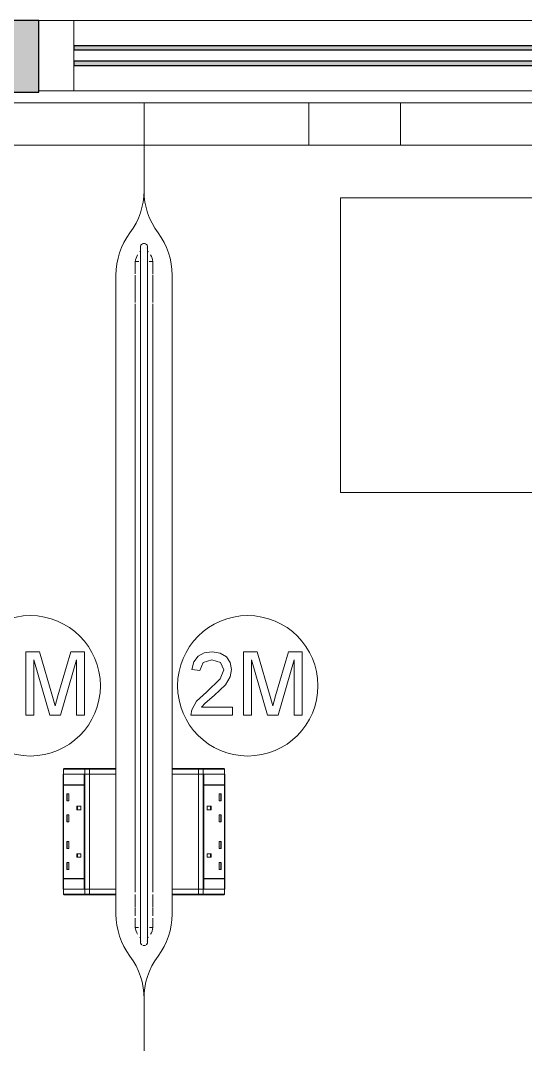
# Model space of a CAD drawing. Header units: millimetres. Extents: x 155927 to 326028, y -36033 to 97293.
# Drawn here: x 192425 to 193144, y 12149 to 13608 of the extents above; entities that cross this region are included whole.
import ezdxf

# ---------------------------------------------------------------- set-up
doc = ezdxf.new("R2010")
doc.units = ezdxf.units.MM
doc.header["$MEASUREMENT"] = 0
for name, color, linetype, lineweight in [('A-GLAZ-CURT', 7, 'CONTINUOUS', 9), ('A-GLAZ-CWMG', 7, 'CONTINUOUS', 9), ('A-WALL-PATT', 7, 'CONTINUOUS', 9), ('I-FURN', 8, 'CONTINUOUS', 9), ('I-WALL', 7, 'CONTINUOUS', 9)]:
    doc.layers.add(name, color=color, linetype=linetype, lineweight=lineweight)

msp = doc.modelspace()

# ---------------------------------------------------------------- hatches: boundary and pattern name
at = {"layer": 'A-GLAZ-CURT'}
h = msp.add_hatch(color=256, dxfattribs=at)
h.paths.add_polyline_path([(193312.5, 13543.6), (193350.8, 13543.6), (193350.8, 13549.6), (192500.8, 13549.6), (192500.8, 13543.6), (192706, 13543.6)], flags=0)
h.paths.add_polyline_path([(192500.8, 13565.6), (193350.8, 13565.6), (193350.8, 13571.6), (192500.8, 13571.6)], flags=0)
at = {"layer": 'A-WALL-PATT'}
h = msp.add_hatch(color=256, dxfattribs=at)
h.paths.add_polyline_path([(197800.8, 13505.6), (197800.8, 13607.6), (197546.1, 13607.6), (197546.1, 13505.6)], flags=0)
h.paths.add_polyline_path([(195150.8, 13505.6), (195450.8, 13505.6), (195450.8, 13607.6), (195150.8, 13607.6)], flags=0)
h.paths.add_polyline_path([(192358.5, 13505.6), (192450.8, 13505.6), (192450.8, 13607.6), (192150.8, 13607.6), (192150.8, 13505.6)], flags=0)
h.paths.add_polyline_path([(189800.8, 13505.6), (190055.5, 13505.6), (190055.5, 13607.6), (189800.8, 13607.6)], flags=0)

# ---------------------------------------------------------------- linework, layer by layer
at = {"layer": 'A-GLAZ-CURT', "lineweight": 30}
for p, q in [((193350.8, 13571.6), (192500.8, 13571.6)), ((192500.8, 13571.6), (192500.8, 13565.6)), ((192500.8, 13565.6), (193350.8, 13565.6)), ((193350.8, 13549.6), (192500.8, 13549.6)), ((192500.8, 13549.6), (192500.8, 13543.6)), ((192500.8, 13543.6), (193350.8, 13543.6))]:
    msp.add_line(p, q, dxfattribs=at)
at = {"layer": 'A-GLAZ-CWMG', "lineweight": 20, "extrusion": (0, 0, -1)}
for p, q in [((192500.8, 13607.6), (192450.8, 13607.6)), ((192450.8, 13607.6), (192450.8, 13507.6)), ((192500.8, 13507.6), (192500.8, 13607.6)), ((192450.8, 13507.6), (192500.8, 13507.6))]:
    msp.add_line(p, q, dxfattribs=at)
at = {"layer": 'A-GLAZ-CWMG'}
for p, q in [((192500.8, 13607.6), (193350.8, 13607.6)), ((192500.8, 13507.6), (193350.8, 13507.6))]:
    msp.add_line(p, q, dxfattribs=at)
at = {"layer": 'I-FURN'}
for p, q in [((192600.8, 13490.1), (191800.8, 13490.1)), ((191800.8, 13490.1), (192600.8, 13490.1)), ((193360.8, 13490.1), (191840.8, 13490.1)), ((192365.8, 13490.1), (192835.8, 13490.1)), ((192600.8, 13365.1), (192600.8, 13490.1)), ((192600.8, 13490.1), (192600.8, 13365.1)), ((193400.8, 13490.1), (192600.8, 13490.1)), ((192600.8, 13490.1), (192600.8, 13365.1)), ((192600.8, 13365.1), (192600.8, 13490.1)), ((192600.8, 13490.1), (193400.8, 13490.1)), ((192835.8, 13490.1), (192966.2, 13490.1)), ((192835.8, 13430.1), (192835.8, 13490.1)), ((192835.8, 13430.1), (192835.8, 13490.1)), ((192966.2, 13490.1), (193400.8, 13490.1)), ((192966.2, 13430.1), (192966.2, 13490.1)), ((192966.2, 13430.1), (192966.2, 13490.1)), ((191840.8, 13430.1), (193360.8, 13430.1)), ((192835.8, 13430.1), (192365.8, 13430.1)), ((192966.2, 13430.1), (192835.8, 13430.1)), ((193400.8, 13430.1), (192966.2, 13430.1)), ((193400.8, 13355.2), (192880.6, 13355.2)), ((192880.6, 13355.2), (192880.6, 12935.2)), ((192595.8, 13285.1), (192595.8, 13285)), ((192595.8, 13285), (192595.8, 13284.8)), ((192595.8, 13284.8), (192595.8, 13284.5)), ((192595.8, 13284.5), (192595.8, 13284)), ((192595.8, 13284), (192595.8, 13283.5)), ((192595.8, 13283.5), (192595.8, 13282.8)), ((192595.8, 13282.8), (192595.8, 13281.9)), ((192595.8, 13281.9), (192595.8, 13281)), ((192595.8, 13281), (192595.8, 13279.9)), ((192595.8, 13279.9), (192595.8, 13278.7)), ((192595.8, 13278.7), (192595.8, 13277.4)), ((192595.8, 13277.4), (192595.8, 13275.9)), ((192595.8, 13275.9), (192595.8, 13274.4)), ((192595.8, 13274.4), (192595.8, 13272.7)), ((192595.8, 13272.7), (192595.8, 13270.9)), ((192605.8, 13285), (192605.8, 13285.1)), ((192605.8, 13285.1), (192605.8, 13285.1)), ((192605.8, 13284.7), (192605.8, 13285)), ((192605.8, 13284.4), (192605.8, 13284.7)), ((192605.8, 13283.9), (192605.8, 13284.4)), ((192605.8, 13283.3), (192605.8, 13283.9)), ((192605.8, 13282.5), (192605.8, 13283.3)), ((192605.8, 13281.7), (192605.8, 13282.5)), ((192605.8, 13280.7), (192605.8, 13281.7)), ((192605.8, 13279.6), (192605.8, 13280.7)), ((192605.8, 13278.3), (192605.8, 13279.6)), ((192605.8, 13277), (192605.8, 13278.3)), ((192605.8, 13275.5), (192605.8, 13277)), ((192605.8, 13273.9), (192605.8, 13275.5)), ((192605.8, 13272.3), (192605.8, 13273.9)), ((192605.8, 13270.4), (192605.8, 13272.3)), ((192593.5, 13264.2), (192588.3, 13264.2)), ((192588.3, 13246.6), (192588.3, 13264.2)), ((192588.3, 13258.5), (192588.3, 13259.6)), ((192595.8, 13270.9), (192595.8, 13269.1)), ((192595.8, 13269.1), (192595.8, 13267.1)), ((192595.8, 13267.1), (192595.8, 13265)), ((192595.8, 13265), (192595.8, 13262.8)), ((192595.8, 13262.8), (192595.8, 13260.5)), ((192595.8, 13260.5), (192595.8, 13258.2)), ((192595.8, 13258.2), (192595.8, 13255.7)), ((192605.8, 13268.5), (192605.8, 13270.4)), ((192605.8, 13266.5), (192605.8, 13268.5)), ((192605.8, 13264.4), (192605.8, 13266.5)), ((192605.8, 13262.2), (192605.8, 13264.4)), ((192605.8, 13259.9), (192605.8, 13262.2)), ((192605.8, 13257.5), (192605.8, 13259.9)), ((192605.8, 13255), (192605.8, 13257.5)), ((192613.3, 13264.2), (192608.1, 13264.2)), ((192613.3, 13264.2), (192613.3, 13246.6)), ((192613.3, 13259.6), (192613.3, 13258.5)), ((192560.8, 12541.4), (192560.8, 13245.1)), ((192560.8, 13245.1), (192560.8, 12541.4)), ((192588.3, 13230.4), (192588.3, 13244.7)), ((192595.8, 13255.7), (192595.8, 13253.2)), ((192595.8, 13253.2), (192595.8, 13250.6)), ((192595.8, 13250.6), (192595.8, 13247.9)), ((192595.8, 13247.9), (192595.8, 13245.1)), ((192595.8, 13245.1), (192595.8, 13242.3)), ((192595.8, 13242.3), (192595.8, 13239.4)), ((192605.8, 13252.5), (192605.8, 13255)), ((192605.8, 13249.9), (192605.8, 13252.5)), ((192605.8, 13247.1), (192605.8, 13249.9)), ((192605.8, 13244.4), (192605.8, 13247.1)), ((192605.8, 13241.5), (192605.8, 13244.4)), ((192613.3, 13245.3), (192613.3, 13229.4)), ((192640.8, 13245.1), (192640.8, 12541.4)), ((192640.8, 12541.4), (192640.8, 13245.1)), ((192588.3, 13224.7), (192588.3, 13229.6)), ((192595.8, 13239.4), (192595.8, 13236.5)), ((192595.8, 13236.5), (192595.8, 13233.5)), ((192595.8, 13233.5), (192595.8, 13230.4)), ((192595.8, 13230.4), (192595.8, 13227.4)), ((192595.8, 13227.4), (192595.8, 13224.2)), ((192605.8, 13238.6), (192605.8, 13241.5)), ((192605.8, 13235.7), (192605.8, 13238.6)), ((192605.8, 13232.7), (192605.8, 13235.7)), ((192605.8, 13229.6), (192605.8, 13232.7)), ((192605.8, 13226.5), (192605.8, 13229.6)), ((192613.3, 13229.6), (192613.3, 13224.7)), ((192588.3, 13206.2), (192588.3, 13223.9)), ((192595.8, 13224.2), (192595.8, 13221.1)), ((192595.8, 13221.1), (192595.8, 13217.9)), ((192595.8, 13217.9), (192595.8, 13214.7)), ((192595.8, 13214.7), (192595.8, 13211.5)), ((192605.8, 13223.4), (192605.8, 13226.5)), ((192605.8, 13220.2), (192605.8, 13223.4)), ((192605.8, 13217.1), (192605.8, 13220.2)), ((192605.8, 13213.9), (192605.8, 13217.1)), ((192605.8, 13210.6), (192605.8, 13213.9)), ((192613.3, 13223.9), (192613.3, 13206.2)), ((192588.3, 12366), (192588.3, 13204.2)), ((192595.8, 13211.5), (192595.8, 13208.3)), ((192595.8, 13208.3), (192595.8, 13205)), ((192595.8, 13205), (192595.8, 13204.2)), ((192595.8, 13204.2), (192595.8, 12366)), ((192605.8, 13207.4), (192605.8, 13210.6)), ((192605.8, 13204.2), (192605.8, 13207.4)), ((192605.8, 12366), (192605.8, 13204.2)), ((192613.3, 13204.2), (192613.3, 12366)), ((192880.6, 12935.2), (193400.8, 12935.2)), ((192452, 12708.6), (192432.5, 12708.6)), ((192432.5, 12708.6), (192432.5, 12618.2)), ((192470.5, 12644.9), (192452, 12708.6)), ((192496.4, 12708.6), (192478.2, 12646)), ((192515.9, 12708.6), (192496.4, 12708.6)), ((192515.9, 12618.2), (192515.9, 12708.6)), ((192686.5, 12707), (192677.7, 12702.1)), ((192697.9, 12708.6), (192686.5, 12707)), ((192709.3, 12706.8), (192697.9, 12708.6)), ((192718.1, 12701.4), (192709.3, 12706.8)), ((192762, 12708.6), (192742.5, 12708.6)), ((192742.5, 12708.6), (192742.5, 12618.2)), ((192780.5, 12644.9), (192762, 12708.6)), ((192806.4, 12708.6), (192788.2, 12646)), ((192825.9, 12708.6), (192806.4, 12708.6)), ((192825.9, 12618.2), (192825.9, 12708.6)), ((192443.8, 12618.2), (192443.8, 12697.3)), ((192443.8, 12697.3), (192466.5, 12618.2)), ((192481.9, 12618.2), (192504.6, 12697.3)), ((192504.6, 12697.3), (192504.6, 12618.2)), ((192671.8, 12694.1), (192669.1, 12683.2)), ((192677.7, 12702.1), (192671.8, 12694.1)), ((192680.4, 12681.8), (192685.1, 12693.2)), ((192685.1, 12693.2), (192697.6, 12697.3)), ((192697.6, 12697.3), (192709.7, 12693.1)), ((192709.7, 12693.1), (192714.3, 12682.7)), ((192723.7, 12693.2), (192718.1, 12701.4)), ((192725.6, 12683.4), (192723.7, 12693.2)), ((192753.8, 12618.2), (192753.8, 12697.3)), ((192753.8, 12697.3), (192776.5, 12618.2)), ((192791.9, 12618.2), (192814.6, 12697.3)), ((192814.6, 12697.3), (192814.6, 12618.2)), ((192669.1, 12683.2), (192680.4, 12681.8)), ((192714.3, 12682.7), (192709.4, 12669.9)), ((192723.6, 12672.7), (192725.6, 12683.4)), ((192709.4, 12669.9), (192689.9, 12651.1)), ((192700.7, 12646.1), (192716.9, 12661.6)), ((192716.9, 12661.6), (192723.6, 12672.7)), ((192474.2, 12631.6), (192470.5, 12644.9)), ((192478.2, 12646), (192474.2, 12631.6)), ((192689.9, 12651.1), (192675.7, 12638)), ((192687.7, 12635.2), (192700.7, 12646.1)), ((192784.2, 12631.6), (192780.5, 12644.9)), ((192788.2, 12646), (192784.2, 12631.6)), ((192675.7, 12638), (192668.9, 12626)), ((192682.6, 12629.5), (192687.7, 12635.2)), ((192727, 12629.5), (192682.6, 12629.5)), ((192727, 12618.2), (192727, 12629.5)), ((192432.5, 12618.2), (192443.8, 12618.2)), ((192466.5, 12618.2), (192481.9, 12618.2)), ((192504.6, 12618.2), (192515.9, 12618.2)), ((192668.9, 12626), (192667.6, 12618.2)), ((192667.6, 12618.2), (192727, 12618.2)), ((192742.5, 12618.2), (192753.8, 12618.2)), ((192776.5, 12618.2), (192791.9, 12618.2)), ((192814.6, 12618.2), (192825.9, 12618.2)), ((192486.3, 12542.1), (192486.3, 12542.1)), ((192517.2, 12542.4), (192487, 12542.4)), ((192517.2, 12542.4), (192487, 12542.4)), ((192517.2, 12542.4), (192555.8, 12542.4)), ((192522.8, 12542.4), (192517.2, 12542.4)), ((192559.8, 12542.4), (192522.8, 12542.4)), ((192555.8, 12542.4), (192555.8, 12541.4)), ((192555.8, 12542.4), (192559.8, 12542.4)), ((192645.8, 12542.4), (192641.8, 12542.4)), ((192641.8, 12542.4), (192678.8, 12542.4)), ((192645.8, 12542.4), (192645.8, 12541.4)), ((192684.4, 12542.4), (192645.8, 12542.4)), ((192678.8, 12542.4), (192684.4, 12542.4)), ((192684.4, 12542.4), (192714.6, 12542.4)), ((192684.4, 12542.4), (192714.6, 12542.4)), ((192715.3, 12542.1), (192715.3, 12542.1)), ((192485.8, 12519.3), (192485.8, 12534.3)), ((192485.8, 12534.3), (192515.6, 12534.3)), ((192486, 12541.4), (192486, 12534.4)), ((192486, 12541.4), (192486.2, 12541.4)), ((192486, 12541.4), (192486, 12534.4)), ((192486, 12534.4), (192486, 12541.4)), ((192486, 12534.4), (192486.2, 12534.4)), ((192486, 12534.3), (192486, 12370.4)), ((192486.2, 12541.4), (192516.4, 12541.4)), ((192486.2, 12541.4), (192486.2, 12534.4)), ((192486.2, 12534.4), (192516.4, 12534.4)), ((192515.6, 12534.3), (192515.6, 12519.3)), ((192515.8, 12519.3), (192515.8, 12534.3)), ((192515.8, 12534.3), (192516.4, 12534.3)), ((192516.4, 12541.4), (192523.3, 12541.4)), ((192516.4, 12541.4), (192516.4, 12534.4)), ((192516.4, 12534.4), (192523.3, 12534.4)), ((192523.3, 12534.3), (192516.4, 12534.3)), ((192516.4, 12534.3), (192516.4, 12370.4)), ((192523.3, 12541.4), (192560.8, 12541.4)), ((192523.3, 12541.4), (192523.3, 12534.4)), ((192523.3, 12534.4), (192560.8, 12534.4)), ((192560.8, 12534.3), (192523.3, 12534.3)), ((192523.3, 12534.3), (192523.3, 12370.4)), ((192560.8, 12534.4), (192560.8, 12541.4)), ((192560.8, 12541.4), (192560.8, 12534.4)), ((192560.8, 12370.4), (192560.8, 12534.3)), ((192560.8, 12534.3), (192560.8, 12370.4)), ((192640.8, 12534.4), (192640.8, 12541.4)), ((192678.3, 12541.4), (192640.8, 12541.4)), ((192640.8, 12541.4), (192640.8, 12534.4)), ((192678.3, 12534.4), (192640.8, 12534.4)), ((192640.8, 12370.4), (192640.8, 12534.3)), ((192640.8, 12534.3), (192640.8, 12370.4)), ((192640.8, 12534.3), (192678.3, 12534.3)), ((192685.2, 12541.4), (192678.3, 12541.4)), ((192678.3, 12541.4), (192678.3, 12534.4)), ((192685.2, 12534.4), (192678.3, 12534.4)), ((192678.3, 12534.3), (192678.3, 12370.4)), ((192678.3, 12534.3), (192685.2, 12534.3)), ((192715.5, 12541.4), (192685.2, 12541.4)), ((192685.2, 12541.4), (192685.2, 12534.4)), ((192715.5, 12534.4), (192685.2, 12534.4)), ((192685.2, 12534.3), (192685.2, 12370.4)), ((192685.8, 12534.3), (192685.2, 12534.3)), ((192685.8, 12519.3), (192685.8, 12534.3)), ((192686, 12534.3), (192686, 12519.3)), ((192715.8, 12534.3), (192686, 12534.3)), ((192715.6, 12541.4), (192715.5, 12541.4)), ((192715.5, 12541.4), (192715.5, 12534.4)), ((192715.6, 12534.4), (192715.5, 12534.4)), ((192715.6, 12541.4), (192715.6, 12534.4)), ((192715.6, 12541.4), (192715.6, 12534.4)), ((192715.6, 12534.4), (192715.6, 12541.4)), ((192715.6, 12534.3), (192715.6, 12370.4)), ((192715.8, 12519.3), (192715.8, 12534.3)), ((192515.6, 12519.3), (192485.8, 12519.3)), ((192485.8, 12518.8), (192515.6, 12518.8)), ((192485.8, 12385.8), (192485.8, 12518.8)), ((192486.2, 12518.8), (192486.2, 12519.3)), ((192515.6, 12518.8), (192515.6, 12385.8)), ((192515.8, 12385.8), (192515.8, 12518.8)), ((192685.8, 12385.8), (192685.8, 12518.8)), ((192686, 12519.3), (192715.8, 12519.3)), ((192686, 12518.8), (192686, 12385.8)), ((192715.8, 12518.8), (192686, 12518.8)), ((192715.5, 12518.8), (192715.5, 12519.3)), ((192715.8, 12385.8), (192715.8, 12518.8)), ((192490.8, 12506.2), (192490.8, 12496.2)), ((192490.8, 12506.2), (192493.7, 12506.2)), ((192491.5, 12506.2), (192491.5, 12496.2)), ((192493.7, 12506.2), (192493.7, 12496.2)), ((192710.8, 12506.2), (192708, 12506.2)), ((192708, 12506.2), (192708, 12496.2)), ((192710.1, 12506.2), (192710.1, 12496.2)), ((192710.8, 12506.2), (192710.8, 12496.2)), ((192490.8, 12496.2), (192493.7, 12496.2)), ((192505.1, 12488.7), (192505.1, 12483.7)), ((192510.9, 12488.7), (192505.1, 12488.7)), ((192505.1, 12483.7), (192510.9, 12483.7)), ((192505.9, 12488.7), (192505.9, 12483.7)), ((192510.9, 12483.7), (192510.9, 12488.7)), ((192690.7, 12483.7), (192690.7, 12488.7)), ((192690.7, 12488.7), (192696.5, 12488.7)), ((192696.5, 12483.7), (192690.7, 12483.7)), ((192695.7, 12488.7), (192695.7, 12483.7)), ((192696.5, 12488.7), (192696.5, 12483.7)), ((192710.8, 12496.2), (192708, 12496.2)), ((192490.8, 12476.2), (192490.8, 12466.2)), ((192490.8, 12476.2), (192493.7, 12476.2)), ((192491.5, 12476.2), (192491.5, 12466.2)), ((192493.7, 12476.2), (192493.7, 12466.2)), ((192710.8, 12476.2), (192708, 12476.2)), ((192708, 12476.2), (192708, 12466.2)), ((192710.1, 12476.2), (192710.1, 12466.2)), ((192710.8, 12476.2), (192710.8, 12466.2)), ((192490.8, 12466.2), (192493.7, 12466.2)), ((192710.8, 12466.2), (192708, 12466.2)), ((192490.8, 12438.4), (192490.8, 12428.4)), ((192490.8, 12438.4), (192493.7, 12438.4)), ((192490.8, 12428.4), (192493.7, 12428.4)), ((192491.5, 12438.4), (192491.5, 12428.4)), ((192493.7, 12438.4), (192493.7, 12428.4)), ((192710.8, 12438.4), (192708, 12438.4)), ((192708, 12438.4), (192708, 12428.4)), ((192710.8, 12428.4), (192708, 12428.4)), ((192710.1, 12438.4), (192710.1, 12428.4)), ((192710.8, 12438.4), (192710.8, 12428.4)), ((192505.1, 12420.9), (192505.1, 12415.9)), ((192505.1, 12420.9), (192510.9, 12420.9)), ((192505.1, 12415.9), (192510.9, 12415.9)), ((192505.9, 12420.9), (192505.9, 12415.9)), ((192510.9, 12420.9), (192510.9, 12415.9)), ((192696.5, 12420.9), (192690.7, 12420.9)), ((192690.7, 12420.9), (192690.7, 12415.9)), ((192696.5, 12415.9), (192690.7, 12415.9)), ((192695.7, 12420.9), (192695.7, 12415.9)), ((192696.5, 12420.9), (192696.5, 12415.9)), ((192490.8, 12408.4), (192490.8, 12398.4)), ((192490.8, 12408.4), (192493.7, 12408.4)), ((192490.8, 12398.4), (192493.7, 12398.4)), ((192491.5, 12408.4), (192491.5, 12398.4)), ((192493.7, 12408.4), (192493.7, 12398.4)), ((192710.8, 12408.4), (192708, 12408.4)), ((192708, 12408.4), (192708, 12398.4)), ((192710.8, 12398.4), (192708, 12398.4)), ((192710.1, 12408.4), (192710.1, 12398.4)), ((192710.8, 12408.4), (192710.8, 12398.4)), ((192485.8, 12385.8), (192515.6, 12385.8)), ((192485.8, 12385.3), (192515.6, 12385.3)), ((192485.8, 12370.3), (192485.8, 12385.3)), ((192486.2, 12385.3), (192486.2, 12385.8)), ((192515.6, 12385.3), (192515.6, 12370.3)), ((192515.8, 12370.4), (192515.8, 12385.3)), ((192685.8, 12370.4), (192685.8, 12385.3)), ((192715.8, 12385.8), (192686, 12385.8)), ((192686, 12385.3), (192686, 12370.3)), ((192715.8, 12385.3), (192686, 12385.3)), ((192715.5, 12385.3), (192715.5, 12385.8)), ((192715.8, 12370.3), (192715.8, 12385.3)), ((192515.6, 12370.3), (192485.8, 12370.3)), ((192486, 12370.3), (192486, 12363.3)), ((192486.2, 12370.3), (192486, 12370.3)), ((192486, 12370.3), (192486, 12363.3)), ((192486, 12370.3), (192486, 12363.3)), ((192486.2, 12363.3), (192486.2, 12370.3)), ((192516.4, 12370.3), (192486.2, 12370.3)), ((192515.6, 12370.3), (192518.1, 12370.3)), ((192516.4, 12370.4), (192515.8, 12370.4)), ((192516.4, 12370.4), (192523.3, 12370.4)), ((192516.4, 12363.3), (192516.4, 12370.3)), ((192523.3, 12370.3), (192516.4, 12370.3)), ((192523.3, 12370.4), (192560.8, 12370.4)), ((192523.3, 12363.3), (192523.3, 12370.3)), ((192560.8, 12370.3), (192523.3, 12370.3)), ((192560.8, 12363.3), (192560.8, 12370.3)), ((192560.8, 12363.3), (192560.8, 12370.3)), ((192678.3, 12370.4), (192640.8, 12370.4)), ((192640.8, 12363.3), (192640.8, 12370.3)), ((192640.8, 12363.3), (192640.8, 12370.3)), ((192640.8, 12370.3), (192678.3, 12370.3)), ((192685.2, 12370.4), (192678.3, 12370.4)), ((192678.3, 12363.3), (192678.3, 12370.3)), ((192678.3, 12370.3), (192685.2, 12370.3)), ((192686, 12370.3), (192683.6, 12370.3)), ((192685.2, 12370.4), (192685.8, 12370.4)), ((192685.2, 12363.3), (192685.2, 12370.3)), ((192685.2, 12370.3), (192715.5, 12370.3)), ((192686, 12370.3), (192715.8, 12370.3)), ((192715.5, 12363.3), (192715.5, 12370.3)), ((192715.5, 12370.3), (192715.6, 12370.3)), ((192715.6, 12370.3), (192715.6, 12363.3)), ((192715.6, 12370.3), (192715.6, 12363.3)), ((192715.6, 12370.3), (192715.6, 12363.3)), ((192486.2, 12363.3), (192486, 12363.3)), ((192516.4, 12363.3), (192486.2, 12363.3)), ((192486.3, 12362.5), (192486.3, 12362.5)), ((192487, 12362.3), (192517.2, 12362.3)), ((192487, 12362.3), (192517.2, 12362.3)), ((192523.3, 12363.3), (192516.4, 12363.3)), ((192555.8, 12362.3), (192517.2, 12362.3)), ((192517.2, 12362.3), (192522.8, 12362.3)), ((192522.8, 12362.3), (192559.8, 12362.3)), ((192560.8, 12363.3), (192523.3, 12363.3)), ((192555.8, 12363.3), (192555.8, 12362.3)), ((192559.8, 12362.3), (192555.8, 12362.3)), ((192559.8, 12362.3), (192559.8, 12362.3)), ((192560.8, 12335.1), (192560.8, 12363.3)), ((192560.8, 12363.3), (192560.8, 12335.1)), ((192588.3, 12349.8), (192588.3, 12363)), ((192595.8, 12366), (192595.8, 12363.2)), ((192595.8, 12363.2), (192595.8, 12360.3)), ((192595.8, 12360.3), (192595.8, 12357.5)), ((192595.8, 12357.5), (192595.8, 12354.7)), ((192595.8, 12354.7), (192595.8, 12351.9)), ((192605.8, 12365.2), (192605.8, 12366)), ((192605.8, 12362.4), (192605.8, 12365.2)), ((192605.8, 12359.6), (192605.8, 12362.4)), ((192605.8, 12356.7), (192605.8, 12359.6)), ((192605.8, 12353.9), (192605.8, 12356.7)), ((192605.8, 12351.2), (192605.8, 12353.9)), ((192613.3, 12363), (192613.3, 12349.8)), ((192640.8, 12363.3), (192640.8, 12335.1)), ((192640.8, 12335.1), (192640.8, 12363.3)), ((192640.8, 12363.3), (192678.3, 12363.3)), ((192641.8, 12362.3), (192641.8, 12362.3)), ((192678.8, 12362.3), (192641.8, 12362.3)), ((192641.8, 12362.3), (192645.8, 12362.3)), ((192645.8, 12363.3), (192645.8, 12362.3)), ((192645.8, 12362.3), (192684.4, 12362.3)), ((192678.3, 12363.3), (192685.2, 12363.3)), ((192684.4, 12362.3), (192678.8, 12362.3)), ((192714.6, 12362.3), (192684.4, 12362.3)), ((192714.6, 12362.3), (192684.4, 12362.3)), ((192685.2, 12363.3), (192715.5, 12363.3)), ((192715.3, 12362.5), (192715.3, 12362.5)), ((192715.5, 12363.3), (192715.6, 12363.3)), ((192588.3, 12344.8), (192588.3, 12348.9)), ((192588.3, 12332.6), (192588.3, 12344.1)), ((192595.8, 12351.9), (192595.8, 12349.1)), ((192595.8, 12349.1), (192595.8, 12346.4)), ((192595.8, 12346.4), (192595.8, 12343.7)), ((192595.8, 12343.7), (192595.8, 12341)), ((192595.8, 12341), (192595.8, 12338.4)), ((192595.8, 12338.4), (192595.8, 12335.8)), ((192605.8, 12348.4), (192605.8, 12351.2)), ((192605.8, 12345.7), (192605.8, 12348.4)), ((192605.8, 12343), (192605.8, 12345.7)), ((192605.8, 12340.3), (192605.8, 12343)), ((192605.8, 12337.7), (192605.8, 12340.3)), ((192613.3, 12348.9), (192613.3, 12344.8)), ((192613.3, 12344.1), (192613.3, 12332.6)), ((192588.3, 12321), (192588.3, 12329)), ((192595.8, 12335.8), (192595.8, 12333.2)), ((192595.8, 12333.2), (192595.8, 12330.8)), ((192595.8, 12330.8), (192595.8, 12328.3)), ((192595.8, 12328.3), (192595.8, 12326)), ((192595.8, 12326), (192595.8, 12323.6)), ((192595.8, 12323.6), (192595.8, 12321.4)), ((192605.8, 12335.1), (192605.8, 12337.7)), ((192605.8, 12332.6), (192605.8, 12335.1)), ((192605.8, 12330.1), (192605.8, 12332.6)), ((192605.8, 12327.7), (192605.8, 12330.1)), ((192605.8, 12325.3), (192605.8, 12327.7)), ((192605.8, 12323), (192605.8, 12325.3)), ((192613.3, 12329), (192613.3, 12321)), ((192588.3, 12319.8), (192588.3, 12320.7)), ((192588.3, 12316), (192588.3, 12319.4)), ((192588.3, 12316), (192592.9, 12316)), ((192595.8, 12321.4), (192595.8, 12319.2)), ((192595.8, 12319.2), (192595.8, 12317.1)), ((192595.8, 12317.1), (192595.8, 12315.1)), ((192595.8, 12315.1), (192595.8, 12313.2)), ((192595.8, 12313.2), (192595.8, 12311.3)), ((192595.8, 12311.3), (192595.8, 12309.6)), ((192595.8, 12309.6), (192595.8, 12307.9)), ((192605.8, 12320.8), (192605.8, 12323)), ((192605.8, 12318.7), (192605.8, 12320.8)), ((192605.8, 12316.6), (192605.8, 12318.7)), ((192605.8, 12314.6), (192605.8, 12316.6)), ((192605.8, 12312.7), (192605.8, 12314.6)), ((192605.8, 12310.9), (192605.8, 12312.7)), ((192605.8, 12309.1), (192605.8, 12310.9)), ((192605.8, 12307.5), (192605.8, 12309.1)), ((192608.8, 12316), (192613.3, 12316)), ((192613.3, 12320.7), (192613.3, 12319.8)), ((192613.3, 12319.4), (192613.3, 12316)), ((192595.8, 12307.9), (192595.8, 12306.3)), ((192595.8, 12306.3), (192595.8, 12304.8)), ((192595.8, 12304.8), (192595.8, 12303.4)), ((192595.8, 12303.4), (192595.8, 12302.2)), ((192595.8, 12302.2), (192595.8, 12301)), ((192595.8, 12301), (192595.8, 12299.9)), ((192595.8, 12299.9), (192595.8, 12298.9)), ((192595.8, 12298.9), (192595.8, 12298.1)), ((192595.8, 12298.1), (192595.8, 12297.3)), ((192595.8, 12297.3), (192595.8, 12296.6)), ((192595.8, 12296.6), (192595.8, 12296.1)), ((192595.8, 12296.1), (192595.8, 12295.7)), ((192595.8, 12295.7), (192595.8, 12295.4)), ((192595.8, 12295.4), (192595.8, 12295.2)), ((192595.8, 12295.2), (192595.8, 12295.1)), ((192595.8, 12295.1), (192595.8, 12295.1)), ((192605.8, 12305.9), (192605.8, 12307.5)), ((192605.8, 12304.5), (192605.8, 12305.9)), ((192605.8, 12303.1), (192605.8, 12304.5)), ((192605.8, 12301.8), (192605.8, 12303.1)), ((192605.8, 12300.7), (192605.8, 12301.8)), ((192605.8, 12299.6), (192605.8, 12300.7)), ((192605.8, 12298.7), (192605.8, 12299.6)), ((192605.8, 12297.8), (192605.8, 12298.7)), ((192605.8, 12297.1), (192605.8, 12297.8)), ((192605.8, 12296.5), (192605.8, 12297.1)), ((192605.8, 12296), (192605.8, 12296.5)), ((192605.8, 12295.6), (192605.8, 12296)), ((192605.8, 12295.3), (192605.8, 12295.6)), ((192605.8, 12295.1), (192605.8, 12295.3)), ((192605.8, 12295.1), (192605.8, 12295.1)), ((192600.8, 12090.1), (192600.8, 12214)), ((192600.8, 12214), (192600.8, 12090.1)), ((192600.8, 12214), (192600.8, 12090.1)), ((192600.8, 12090.1), (192600.8, 12214))]:
    msp.add_line(p, q, dxfattribs=at)
at = {"layer": 'I-FURN', "flags": 128}
for points in [[(192522.8, 12542.4), (192522.7, 12542.4), (192522.5, 12542.4), (192522.4, 12542.4), (192522.2, 12542.4), (192522.1, 12542.4), (192521.9, 12542.4), (192521.8, 12542.4), (192521.6, 12542.4), (192521.5, 12542.4), (192521.3, 12542.4), (192521.2, 12542.4), (192521, 12542.4), (192520.8, 12542.4), (192520.7, 12542.4), (192520.5, 12542.4), (192520.4, 12542.4), (192520.2, 12542.4), (192520, 12542.4), (192519.9, 12542.4), (192519.7, 12542.4), (192519.6, 12542.4), (192519.4, 12542.4), (192519.3, 12542.4), (192519.1, 12542.4), (192519, 12542.4), (192518.8, 12542.4), (192518.7, 12542.4), (192518.5, 12542.4), (192518.4, 12542.4), (192518.3, 12542.4), (192518.1, 12542.4), (192518, 12542.4), (192517.9, 12542.4), (192517.8, 12542.4), (192517.7, 12542.4), (192517.5, 12542.4), (192517.4, 12542.4), (192517.3, 12542.4), (192517.2, 12542.4)], [(192559.8, 12542.4), (192559.5, 12542.4), (192559.1, 12542.4), (192558.6, 12542.4), (192557.9, 12542.4), (192557.1, 12542.4), (192556.1, 12542.4), (192555, 12542.4), (192553.8, 12542.4), (192552.5, 12542.4), (192551, 12542.4), (192549.5, 12542.4), (192547.8, 12542.4), (192545.9, 12542.4), (192544, 12542.4), (192542, 12542.4), (192539.8, 12542.4), (192537.5, 12542.4), (192535.2, 12542.4), (192532.7, 12542.4), (192530.2, 12542.4), (192527.6, 12542.4), (192524.8, 12542.4), (192522.8, 12542.4)], [(192555.8, 12542.4), (192556, 12542.4), (192556.1, 12542.4), (192556.3, 12542.4), (192556.5, 12542.4), (192556.6, 12542.4), (192556.8, 12542.4), (192556.9, 12542.4), (192557.1, 12542.4), (192557.2, 12542.4), (192557.4, 12542.4), (192557.5, 12542.4), (192557.7, 12542.4), (192557.8, 12542.4), (192557.9, 12542.4), (192558.1, 12542.4), (192558.2, 12542.4), (192558.3, 12542.4), (192558.5, 12542.4), (192558.6, 12542.4), (192558.7, 12542.4), (192558.8, 12542.4), (192558.9, 12542.4), (192559, 12542.4), (192559.1, 12542.4), (192559.2, 12542.4), (192559.3, 12542.4), (192559.3, 12542.4), (192559.4, 12542.4), (192559.5, 12542.4), (192559.5, 12542.4), (192559.6, 12542.4), (192559.6, 12542.4), (192559.7, 12542.4), (192559.7, 12542.4), (192559.8, 12542.4), (192559.8, 12542.4), (192559.8, 12542.4), (192559.8, 12542.4), (192559.8, 12542.4)], [(192559.8, 12542.4), (192559.9, 12542.4), (192559.9, 12542.4), (192559.9, 12542.4), (192560, 12542.4), (192560, 12542.4), (192560.1, 12542.3), (192560.1, 12542.3), (192560.1, 12542.3), (192560.2, 12542.3), (192560.2, 12542.3), (192560.2, 12542.3), (192560.3, 12542.3), (192560.3, 12542.2), (192560.3, 12542.2), (192560.4, 12542.2), (192560.4, 12542.2), (192560.4, 12542.2), (192560.5, 12542.1), (192560.5, 12542.1), (192560.5, 12542.1), (192560.6, 12542), (192560.6, 12542), (192560.6, 12542), (192560.6, 12542), (192560.7, 12541.9), (192560.7, 12541.9), (192560.7, 12541.8), (192560.7, 12541.8), (192560.7, 12541.8), (192560.7, 12541.7), (192560.8, 12541.7), (192560.8, 12541.7), (192560.8, 12541.6), (192560.8, 12541.6), (192560.8, 12541.5), (192560.8, 12541.5), (192560.8, 12541.5), (192560.8, 12541.4), (192560.8, 12541.4), (192560.8, 12541.4)], [(192559.8, 12542.4), (192559.8, 12542.4), (192559.8, 12542.4)], [(192641.8, 12542.4), (192641.8, 12542.4), (192641.7, 12542.4), (192641.7, 12542.4), (192641.6, 12542.4), (192641.6, 12542.4), (192641.6, 12542.3), (192641.5, 12542.3), (192641.5, 12542.3), (192641.4, 12542.3), (192641.4, 12542.3), (192641.4, 12542.3), (192641.3, 12542.3), (192641.3, 12542.2), (192641.3, 12542.2), (192641.2, 12542.2), (192641.2, 12542.2), (192641.2, 12542.2), (192641.1, 12542.1), (192641.1, 12542.1), (192641.1, 12542.1), (192641.1, 12542), (192641, 12542), (192641, 12542), (192641, 12542), (192641, 12541.9), (192640.9, 12541.9), (192640.9, 12541.8), (192640.9, 12541.8), (192640.9, 12541.8), (192640.9, 12541.7), (192640.9, 12541.7), (192640.8, 12541.7), (192640.8, 12541.6), (192640.8, 12541.6), (192640.8, 12541.5), (192640.8, 12541.5), (192640.8, 12541.5), (192640.8, 12541.4), (192640.8, 12541.4), (192640.8, 12541.4)], [(192645.8, 12542.4), (192645.6, 12542.4), (192645.5, 12542.4), (192645.3, 12542.4), (192645.2, 12542.4), (192645, 12542.4), (192644.8, 12542.4), (192644.7, 12542.4), (192644.5, 12542.4), (192644.4, 12542.4), (192644.2, 12542.4), (192644.1, 12542.4), (192644, 12542.4), (192643.8, 12542.4), (192643.7, 12542.4), (192643.5, 12542.4), (192643.4, 12542.4), (192643.3, 12542.4), (192643.2, 12542.4), (192643, 12542.4), (192642.9, 12542.4), (192642.8, 12542.4), (192642.7, 12542.4), (192642.6, 12542.4), (192642.5, 12542.4), (192642.4, 12542.4), (192642.3, 12542.4), (192642.3, 12542.4), (192642.2, 12542.4), (192642.1, 12542.4), (192642.1, 12542.4), (192642, 12542.4), (192642, 12542.4), (192641.9, 12542.4), (192641.9, 12542.4), (192641.9, 12542.4), (192641.8, 12542.4), (192641.8, 12542.4), (192641.8, 12542.4), (192641.8, 12542.4)], [(192641.8, 12542.4), (192641.8, 12542.4), (192641.8, 12542.4)], [(192641.8, 12542.4), (192642.1, 12542.4), (192642.5, 12542.4), (192643, 12542.4), (192643.7, 12542.4), (192644.5, 12542.4), (192645.5, 12542.4), (192646.6, 12542.4), (192647.8, 12542.4), (192649.1, 12542.4), (192650.6, 12542.4), (192652.2, 12542.4), (192653.9, 12542.4), (192655.7, 12542.4), (192657.6, 12542.4), (192659.7, 12542.4), (192661.8, 12542.4), (192664.1, 12542.4), (192666.4, 12542.4), (192668.9, 12542.4), (192671.4, 12542.4), (192674.1, 12542.4), (192676.8, 12542.4), (192678.8, 12542.4)], [(192678.8, 12542.4), (192679, 12542.4), (192679.1, 12542.4), (192679.2, 12542.4), (192679.4, 12542.4), (192679.5, 12542.4), (192679.7, 12542.4), (192679.8, 12542.4), (192680, 12542.4), (192680.1, 12542.4), (192680.3, 12542.4), (192680.5, 12542.4), (192680.6, 12542.4), (192680.8, 12542.4), (192680.9, 12542.4), (192681.1, 12542.4), (192681.2, 12542.4), (192681.4, 12542.4), (192681.6, 12542.4), (192681.7, 12542.4), (192681.9, 12542.4), (192682, 12542.4), (192682.2, 12542.4), (192682.3, 12542.4), (192682.5, 12542.4), (192682.6, 12542.4), (192682.8, 12542.4), (192682.9, 12542.4), (192683.1, 12542.4), (192683.2, 12542.4), (192683.3, 12542.4), (192683.5, 12542.4), (192683.6, 12542.4), (192683.7, 12542.4), (192683.8, 12542.4), (192684, 12542.4), (192684.1, 12542.4), (192684.2, 12542.4), (192684.3, 12542.4), (192684.4, 12542.4)], [(192486, 12541.4), (192486, 12541.4), (192486, 12541.5), (192486, 12541.5), (192486, 12541.5), (192486, 12541.6), (192486, 12541.6), (192486, 12541.7), (192486, 12541.7), (192486, 12541.7), (192486, 12541.8), (192486.1, 12541.8), (192486.1, 12541.8), (192486.1, 12541.9)], [(192715.6, 12541.4), (192715.6, 12541.4), (192715.6, 12541.5), (192715.6, 12541.5), (192715.6, 12541.5), (192715.6, 12541.6), (192715.6, 12541.6), (192715.6, 12541.7), (192715.6, 12541.7), (192715.6, 12541.7), (192715.6, 12541.8), (192715.5, 12541.8), (192715.5, 12541.8), (192715.5, 12541.9)], [(192486.1, 12362.7), (192486.1, 12362.8), (192486.1, 12362.8), (192486.1, 12362.9), (192486, 12362.9), (192486, 12362.9), (192486, 12363), (192486, 12363), (192486, 12363), (192486, 12363.1), (192486, 12363.1), (192486, 12363.2), (192486, 12363.2), (192486, 12363.2), (192486, 12363.3)], [(192517.2, 12362.3), (192517.3, 12362.3), (192517.4, 12362.3), (192517.5, 12362.3), (192517.7, 12362.3), (192517.8, 12362.3), (192517.9, 12362.3), (192518, 12362.3), (192518.1, 12362.3), (192518.3, 12362.3), (192518.4, 12362.3), (192518.5, 12362.3), (192518.7, 12362.3), (192518.8, 12362.3), (192519, 12362.3), (192519.1, 12362.3), (192519.3, 12362.3), (192519.4, 12362.3), (192519.6, 12362.3), (192519.7, 12362.3), (192519.9, 12362.3), (192520, 12362.3), (192520.2, 12362.3), (192520.4, 12362.3), (192520.5, 12362.3), (192520.7, 12362.3), (192520.8, 12362.3), (192521, 12362.3), (192521.2, 12362.3), (192521.3, 12362.3), (192521.5, 12362.3), (192521.6, 12362.3), (192521.8, 12362.3), (192521.9, 12362.3), (192522.1, 12362.3), (192522.2, 12362.3), (192522.4, 12362.3), (192522.5, 12362.3), (192522.7, 12362.3), (192522.8, 12362.3)], [(192522.8, 12362.3), (192525.6, 12362.3), (192528.3, 12362.3), (192530.9, 12362.3), (192533.4, 12362.3), (192535.8, 12362.3), (192538.2, 12362.3), (192540.4, 12362.3), (192542.5, 12362.3), (192544.5, 12362.3), (192546.4, 12362.3), (192548.2, 12362.3), (192549.9, 12362.3), (192551.4, 12362.3), (192552.9, 12362.3), (192554.2, 12362.3), (192555.3, 12362.3), (192556.4, 12362.3), (192557.3, 12362.3), (192558.1, 12362.3), (192558.7, 12362.3), (192559.2, 12362.3), (192559.6, 12362.3), (192559.8, 12362.3)], [(192559.8, 12362.3), (192559.8, 12362.3), (192559.8, 12362.3), (192559.8, 12362.3), (192559.8, 12362.3), (192559.7, 12362.3), (192559.7, 12362.3), (192559.7, 12362.3), (192559.6, 12362.3), (192559.6, 12362.3), (192559.5, 12362.3), (192559.4, 12362.3), (192559.4, 12362.3), (192559.3, 12362.3), (192559.2, 12362.3), (192559.1, 12362.3), (192559, 12362.3), (192558.9, 12362.3), (192558.8, 12362.3), (192558.7, 12362.3), (192558.6, 12362.3), (192558.5, 12362.3), (192558.4, 12362.3), (192558.2, 12362.3), (192558.1, 12362.3), (192558, 12362.3), (192557.8, 12362.3), (192557.7, 12362.3), (192557.6, 12362.3), (192557.4, 12362.3), (192557.3, 12362.3), (192557.1, 12362.3), (192557, 12362.3), (192556.8, 12362.3), (192556.7, 12362.3), (192556.5, 12362.3), (192556.3, 12362.3), (192556.2, 12362.3), (192556, 12362.3), (192555.9, 12362.3), (192555.8, 12362.3)], [(192560.8, 12363.3), (192560.8, 12363.2), (192560.8, 12363.2), (192560.8, 12363.1), (192560.8, 12363.1), (192560.8, 12363.1), (192560.8, 12363), (192560.8, 12363), (192560.8, 12362.9), (192560.8, 12362.9), (192560.7, 12362.9), (192560.7, 12362.8), (192560.7, 12362.8), (192560.7, 12362.8), (192560.7, 12362.7), (192560.6, 12362.7), (192560.6, 12362.7), (192560.6, 12362.6), (192560.6, 12362.6), (192560.5, 12362.6), (192560.5, 12362.5), (192560.5, 12362.5), (192560.5, 12362.5), (192560.4, 12362.5), (192560.4, 12362.4), (192560.4, 12362.4), (192560.3, 12362.4), (192560.3, 12362.4), (192560.3, 12362.4), (192560.2, 12362.3), (192560.2, 12362.3), (192560.1, 12362.3), (192560.1, 12362.3), (192560.1, 12362.3), (192560, 12362.3), (192560, 12362.3), (192559.9, 12362.3), (192559.9, 12362.3), (192559.9, 12362.3), (192559.8, 12362.3), (192559.8, 12362.3)], [(192640.8, 12363.3), (192640.8, 12363.2), (192640.8, 12363.2), (192640.8, 12363.1), (192640.8, 12363.1), (192640.8, 12363.1), (192640.8, 12363), (192640.8, 12363), (192640.8, 12362.9), (192640.9, 12362.9), (192640.9, 12362.9), (192640.9, 12362.8), (192640.9, 12362.8), (192640.9, 12362.8), (192641, 12362.7), (192641, 12362.7), (192641, 12362.7), (192641, 12362.6), (192641, 12362.6), (192641.1, 12362.6), (192641.1, 12362.5), (192641.1, 12362.5), (192641.2, 12362.5), (192641.2, 12362.5), (192641.2, 12362.4), (192641.3, 12362.4), (192641.3, 12362.4), (192641.3, 12362.4), (192641.4, 12362.4), (192641.4, 12362.3), (192641.4, 12362.3), (192641.5, 12362.3), (192641.5, 12362.3), (192641.5, 12362.3), (192641.6, 12362.3), (192641.6, 12362.3), (192641.7, 12362.3), (192641.7, 12362.3), (192641.7, 12362.3), (192641.8, 12362.3), (192641.8, 12362.3)], [(192678.8, 12362.3), (192676, 12362.3), (192673.3, 12362.3), (192670.7, 12362.3), (192668.2, 12362.3), (192665.8, 12362.3), (192663.5, 12362.3), (192661.2, 12362.3), (192659.1, 12362.3), (192657.1, 12362.3), (192655.2, 12362.3), (192653.4, 12362.3), (192651.7, 12362.3), (192650.2, 12362.3), (192648.7, 12362.3), (192647.4, 12362.3), (192646.3, 12362.3), (192645.2, 12362.3), (192644.3, 12362.3), (192643.5, 12362.3), (192642.9, 12362.3), (192642.4, 12362.3), (192642, 12362.3), (192641.8, 12362.3)], [(192641.8, 12362.3), (192641.8, 12362.3), (192641.8, 12362.3), (192641.8, 12362.3), (192641.8, 12362.3), (192641.9, 12362.3), (192641.9, 12362.3), (192642, 12362.3), (192642, 12362.3), (192642.1, 12362.3), (192642.1, 12362.3), (192642.2, 12362.3), (192642.2, 12362.3), (192642.3, 12362.3), (192642.4, 12362.3), (192642.5, 12362.3), (192642.6, 12362.3), (192642.7, 12362.3), (192642.8, 12362.3), (192642.9, 12362.3), (192643, 12362.3), (192643.1, 12362.3), (192643.2, 12362.3), (192643.4, 12362.3), (192643.5, 12362.3), (192643.6, 12362.3), (192643.8, 12362.3), (192643.9, 12362.3), (192644.1, 12362.3), (192644.2, 12362.3), (192644.3, 12362.3), (192644.5, 12362.3), (192644.7, 12362.3), (192644.8, 12362.3), (192645, 12362.3), (192645.1, 12362.3), (192645.3, 12362.3), (192645.4, 12362.3), (192645.6, 12362.3), (192645.8, 12362.3), (192645.8, 12362.3)], [(192684.4, 12362.3), (192684.3, 12362.3), (192684.2, 12362.3), (192684.1, 12362.3), (192684, 12362.3), (192683.8, 12362.3), (192683.7, 12362.3), (192683.6, 12362.3), (192683.5, 12362.3), (192683.3, 12362.3), (192683.2, 12362.3), (192683.1, 12362.3), (192682.9, 12362.3), (192682.8, 12362.3), (192682.6, 12362.3), (192682.5, 12362.3), (192682.3, 12362.3), (192682.2, 12362.3), (192682, 12362.3), (192681.9, 12362.3), (192681.7, 12362.3), (192681.6, 12362.3), (192681.4, 12362.3), (192681.2, 12362.3), (192681.1, 12362.3), (192680.9, 12362.3), (192680.8, 12362.3), (192680.6, 12362.3), (192680.5, 12362.3), (192680.3, 12362.3), (192680.1, 12362.3), (192680, 12362.3), (192679.8, 12362.3), (192679.7, 12362.3), (192679.5, 12362.3), (192679.4, 12362.3), (192679.2, 12362.3), (192679.1, 12362.3), (192679, 12362.3), (192678.8, 12362.3)], [(192715.5, 12362.7), (192715.5, 12362.8), (192715.5, 12362.8), (192715.6, 12362.9), (192715.6, 12362.9), (192715.6, 12362.9), (192715.6, 12363), (192715.6, 12363), (192715.6, 12363), (192715.6, 12363.1), (192715.6, 12363.1), (192715.6, 12363.2), (192715.6, 12363.2), (192715.6, 12363.2), (192715.6, 12363.3)]]:
    msp.add_lwpolyline(points, dxfattribs=at)
at = {"layer": 'I-FURN'}
for centre, radius, start, end in [((192500.8, 13365.1), 100, 323.1301, 0), ((192500.8, 13365.1), 100, 323.1301, 0), ((192700.8, 13365.1), 100, 180, 216.8699), ((192700.8, 13365.1), 100, 180, 216.8699), ((192660.8, 13245.1), 100, 143.1301, 180), ((192660.8, 13245.1), 100, 143.1301, 180), ((192540.8, 13245.1), 100, 0, 36.8699), ((192540.8, 13245.1), 100, 0, 36.8699), ((192600.8, 13285.1), 5, 338.1748, 186.9152), ((192611.8, 13261.8), 23.6, 149.1436, 174.3336), ((192600.8, 13272.2), 8.51, 125.5405, 136.5486), ((192600.8, 13272.2), 8.51, 43.4514, 54.4595), ((192589.8, 13261.8), 23.6, 5.6664, 30.8564), ((192438.6, 12660.1), 100, 0, 180), ((192748.6, 12660.1), 100, 0, 180), ((192438.6, 12660.1), 100, 180, 0), ((192748.6, 12660.1), 100, 180, 0), ((192660.8, 12335.1), 100, 180, 216.8699), ((192660.8, 12335.1), 100, 180, 216.8699), ((192540.8, 12335.1), 100, 323.1301, 0), ((192540.8, 12335.1), 100, 323.1301, 0), ((192611.8, 12318.3), 23.6, 185.6664, 210.8564), ((192589.8, 12318.3), 23.6, 329.1436, 354.3336), ((192600.8, 12307.9), 8.51, 223.4514, 234.4595), ((192600.8, 12295.1), 5, 158.1748, 232.7249), ((192600.8, 12295.1), 5, 307.2751, 21.8252), ((192600.8, 12307.9), 8.51, 305.5405, 316.5486), ((192600.8, 12295.1), 5, 247.635, 292.365), ((192500.8, 12215.1), 100, 359.3744, 36.8699), ((192500.8, 12215.1), 100, 359.3744, 36.8699), ((192700.8, 12215.1), 100, 143.1301, 180.6256), ((192700.8, 12215.1), 100, 143.1301, 180.6256)]:
    msp.add_arc(centre, radius, start, end, dxfattribs=at)
for centre, major_axis, ratio, start_param, end_param in [((192487, 12541.4), (0, 1), 0.819152, 0, 1.570796), ((192517.2, 12541.4), (0, -1), 0.819152, 3.141593, 4.712389), ((192522.8, 12541.4), (0, -1), 0.56467, 1.570796, 3.141593), ((192559.8, 12541.4), (0, -1), 0.998113, 1.570796, 3.141593), ((192487, 12363.3), (0, -1), 0.819152, 4.712389, 6.283185), ((192517.2, 12363.3), (0, -1), 0.819152, 4.712389, 6.283185), ((192522.8, 12363.3), (0, -1), 0.56467, 0, 1.570796), ((192559.8, 12363.3), (0, -1), 0.998113, 0, 1.570796)]:
    msp.add_ellipse(centre, major_axis=major_axis, ratio=ratio, start_param=start_param, end_param=end_param, dxfattribs=at)
at = {"layer": 'I-FURN', "extrusion": (0, 0, -1)}
for centre, major_axis, ratio, start_param, end_param in [((192641.8, 12541.4), (0, -1), 0.998113, 1.570796, 3.141593), ((192678.8, 12541.4), (0, -1), 0.56467, 1.570796, 3.141593), ((192684.4, 12541.4), (0, -1), 0.819152, 3.141593, 4.712389), ((192714.6, 12541.4), (0, 1), 0.819152, 0, 1.570796), ((192641.8, 12363.3), (0, -1), 0.998113, 0, 1.570796), ((192678.8, 12363.3), (0, -1), 0.56467, 0, 1.570796), ((192684.4, 12363.3), (0, -1), 0.819152, 4.712389, 6.283185), ((192714.6, 12363.3), (0, -1), 0.819152, 4.712389, 6.283185)]:
    msp.add_ellipse(centre, major_axis=major_axis, ratio=ratio, start_param=start_param, end_param=end_param, dxfattribs=at)
at = {"layer": 'I-WALL', "lineweight": 30}
for p, q in [((192450.8, 13607.6), (192150.8, 13607.6)), ((192450.8, 13505.6), (192450.8, 13607.6)), ((192150.8, 13505.6), (192450.8, 13505.6))]:
    msp.add_line(p, q, dxfattribs=at)

doc.saveas('drawing.dxf')
